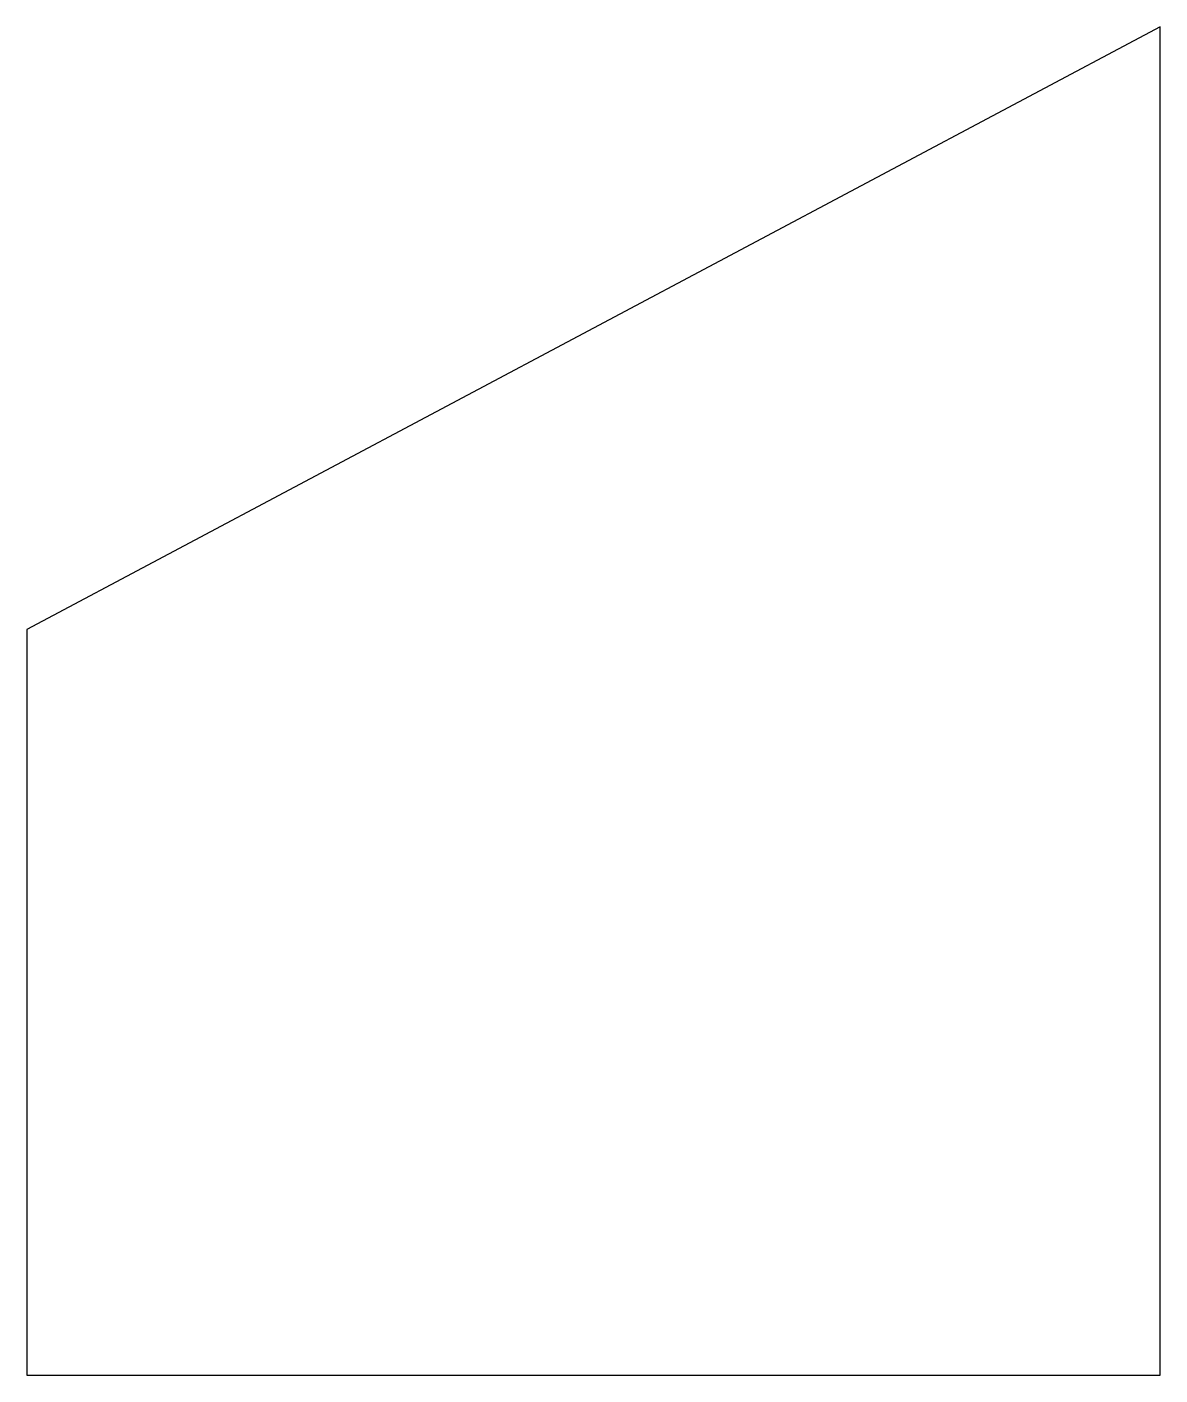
# Model space of a CAD drawing. Header units: metres. Extents: x -120 to 120, y 173 to 459.
import ezdxf

# ---------------------------------------------------------------- set-up
doc = ezdxf.new("R2010")
doc.units = ezdxf.units.M

msp = doc.modelspace()

# ---------------------------------------------------------------- linework, layer by layer
for p, q in [((120.25, 459.147), (-120.25, 331.271)), ((120.25, 173.073), (120.25, 459.147)), ((-120.25, 331.271), (-120.25, 173.073)), ((-120.25, 173.073), (120.25, 173.073))]:
    msp.add_line(p, q)

doc.saveas('drawing.dxf')
